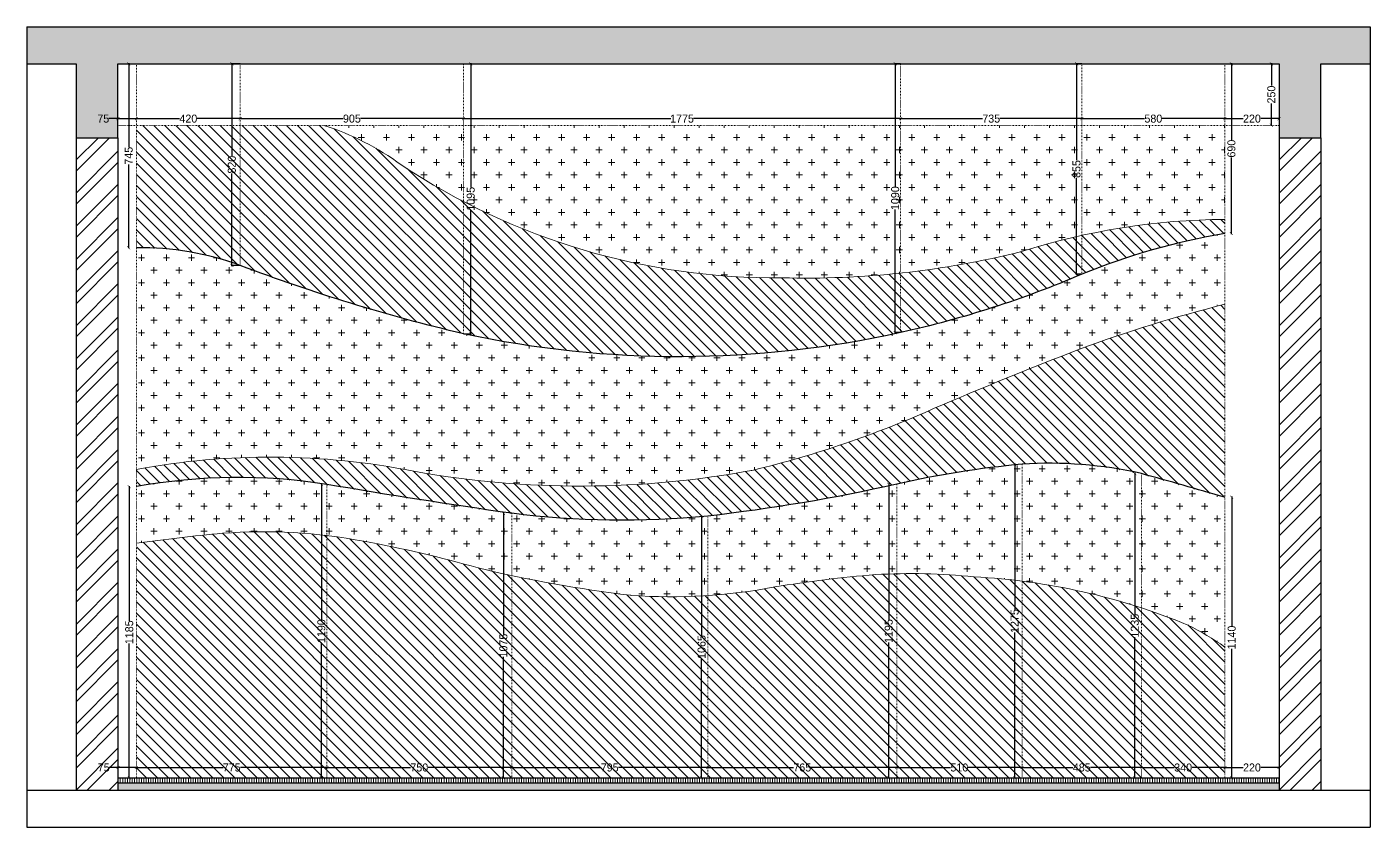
# Model space of a CAD drawing. Header units: millimetres. Extents: x 75500 to 345360, y -224327 to 19532.
# Drawn here: x 138850 to 144305, y -100529 to -97279 of the extents above; entities that cross this region are included whole.
import ezdxf

# ---------------------------------------------------------------- set-up
doc = ezdxf.new("R2010")
doc.units = ezdxf.units.MM
doc.header["$LTSCALE"] = 0.01
doc.linetypes.add('ACAD_ISO03W100', pattern=[30, 12, -18])
for name, color, linetype, lineweight in [('A-Ele 6', 250, 'Continuous', 0), ('A-WALL', 7, 'Continuous', 30), ('ele 0.1', 252, 'Continuous', 13), ('furniture section', 7, 'Continuous', 25), ('hatch', 251, 'Continuous', 0)]:
    doc.layers.add(name, color=color, linetype=linetype, lineweight=lineweight)
doc.layers.add('e .05', color=253, linetype='Continuous')
doc.styles.add('ISOCP2', font='GOTHIC.TTF')
doc.dimstyles.new('77', dxfattribs={"dimscale": 0.25, "dimtxt": 130, "dimasz": 100, "dimexe": 5, "dimexo": 1, "dimgap": 0.25, "dimtad": 0, "dimdec": 0, "dimrnd": 5, "dimzin": 0, "dimdsep": 46, "dimtxsty": 'ISOCP2', "dimblk": 'ARCHTICK', "dimcen": 0, "dimdle": 100, "dimclrd": 1, "dimclre": 256, "dimclrt": 256, "dimazin": 0, "dimtm": 1e-09, "dimtfac": 1, "dimtdec": 0, "dimtmove": 1, "dimatfit": 0, "dimfxl": 1, "dimtolj": 1, "dimtzin": 12, "dimlwd": -1, "dimlwe": -1, "dimarcsym": 0})

# ---------------------------------------------------------------- blocks, each defined once
blk = doc.blocks.new('_ARCHTICK')
at = {"color": 0, "linetype": 'ByBlock', "const_width": 0.15}
blk.add_lwpolyline([(-0.5, -0.5), (0.5, 0.5)], dxfattribs=at)
blk = doc.blocks.new('*D146')
at = {"color": 1, "ltscale": 4, "transparency": 16777216}
for p, q in [((139220, -97651.5), (139182.8, -97651.5)), ((139220, -97651.5), (139207.5, -97651.5)), ((139220, -97651.5), (139295, -97651.5)), ((139295, -97651.5), (139307.5, -97651.5))]:
    blk.add_line(p, q, dxfattribs=at)
at = {"layer": 'Defpoints', "color": 0, "transparency": 16777216}
for p in [(139220, -97603.5), (139295, -97603.5), (139295, -97651.5)]:
    blk.add_point(p, dxfattribs=at)
at = {"color": 1, "transparency": 16777216, "xscale": 12.5, "yscale": 12.5, "zscale": 12.5}
blk.add_blockref('_ARCHTICK', (139220, -97651.5), dxfattribs=at)
at = {"color": 1, "transparency": 16777216, "xscale": 12.5, "yscale": 12.5, "zscale": 12.5, "rotation": 180}
blk.add_blockref('_ARCHTICK', (139295, -97651.5), dxfattribs=at)
at = {"transparency": 16777216, "insert": (139160.3, -97651.5), "char_height": 32.5, "attachment_point": 5, "style": 'ISOCP2'}
blk.add_mtext('\\A1;75', dxfattribs=at)
blk = doc.blocks.new('*D147')
at = {"color": 1, "ltscale": 4, "transparency": 16777216}
for p, q in [((143712.5, -97651.5), (143788.7, -97651.5)), ((143937.5, -97651.5), (143861.2, -97651.5))]:
    blk.add_line(p, q, dxfattribs=at)
at = {"layer": 'Defpoints', "color": 0, "transparency": 16777216}
for p in [(143715, -97603.5), (143935, -97603.5), (143935, -97651.5)]:
    blk.add_point(p, dxfattribs=at)
at = {"color": 1, "transparency": 16777216, "xscale": 12.5, "yscale": 12.5, "zscale": 12.5, "rotation": 180}
blk.add_blockref('_ARCHTICK', (143715, -97651.5), dxfattribs=at)
at = {"color": 1, "transparency": 16777216, "xscale": 12.5, "yscale": 12.5, "zscale": 12.5}
blk.add_blockref('_ARCHTICK', (143935, -97651.5), dxfattribs=at)
at = {"transparency": 16777216, "insert": (143825, -97651.5), "char_height": 32.5, "attachment_point": 5, "style": 'ISOCP2'}
blk.add_mtext('\\A1;220', dxfattribs=at)
blk = doc.blocks.new('*D148')
at = {"color": 1, "ltscale": 4, "transparency": 16777216}
for p, q in [((143903.9, -97426.2), (143903.9, -97517.4)), ((143903.9, -97681.2), (143903.9, -97590))]:
    blk.add_line(p, q, dxfattribs=at)
at = {"layer": 'Defpoints', "color": 0, "transparency": 16777216}
for p in [(139220, -97428.7), (143903.9, -97428.7), (139220, -97678.7)]:
    blk.add_point(p, dxfattribs=at)
at = {"color": 1, "transparency": 16777216, "xscale": 12.5, "yscale": 12.5, "zscale": 12.5}
for p, rotation in [((143903.9, -97428.7), 90), ((143903.9, -97678.7), 270)]:
    blk.add_blockref('_ARCHTICK', p, dxfattribs=dict(at, rotation=rotation))
at = {"transparency": 16777216, "insert": (143903.9, -97553.7), "char_height": 32.5, "attachment_point": 5, "rotation": 90, "style": 'ISOCP2'}
blk.add_mtext('\\A1;250', dxfattribs=at)
blk = doc.blocks.new('*D149')
at = {"color": 1, "ltscale": 4, "transparency": 16777216}
for p, q in [((143712.5, -100286.7), (143788.7, -100286.7)), ((143937.5, -100286.7), (143861.2, -100286.7))]:
    blk.add_line(p, q, dxfattribs=at)
at = {"layer": 'Defpoints', "color": 0, "transparency": 16777216}
for p in [(143715, -100128.1), (143935, -100128.1), (143935, -100286.7)]:
    blk.add_point(p, dxfattribs=at)
at = {"color": 1, "transparency": 16777216, "xscale": 12.5, "yscale": 12.5, "zscale": 12.5, "rotation": 180}
blk.add_blockref('_ARCHTICK', (143715, -100286.7), dxfattribs=at)
at = {"color": 1, "transparency": 16777216, "xscale": 12.5, "yscale": 12.5, "zscale": 12.5}
blk.add_blockref('_ARCHTICK', (143935, -100286.7), dxfattribs=at)
at = {"transparency": 16777216, "insert": (143825, -100286.7), "char_height": 32.5, "attachment_point": 5, "style": 'ISOCP2'}
blk.add_mtext('\\A1;220', dxfattribs=at)
blk = doc.blocks.new('*D150')
at = {"color": 1, "ltscale": 4, "transparency": 16777216}
for p, q in [((139220, -100286.7), (139184.7, -100286.7)), ((139220, -100286.7), (139207.5, -100286.7)), ((139295, -100286.7), (139220, -100286.7)), ((139295, -100286.7), (139307.5, -100286.7))]:
    blk.add_line(p, q, dxfattribs=at)
at = {"layer": 'Defpoints', "color": 0, "transparency": 16777216}
for p in [(139220, -100191.6), (139295, -100191.6), (139220, -100286.7)]:
    blk.add_point(p, dxfattribs=at)
at = {"color": 1, "transparency": 16777216, "xscale": 12.5, "yscale": 12.5, "zscale": 12.5}
blk.add_blockref('_ARCHTICK', (139220, -100286.7), dxfattribs=at)
at = {"color": 1, "transparency": 16777216, "xscale": 12.5, "yscale": 12.5, "zscale": 12.5, "rotation": 180}
blk.add_blockref('_ARCHTICK', (139295, -100286.7), dxfattribs=at)
at = {"transparency": 16777216, "insert": (139162.1, -100286.7), "char_height": 32.5, "attachment_point": 5, "style": 'ISOCP2'}
blk.add_mtext('\\A1;75', dxfattribs=at)
blk = doc.blocks.new('*D151')
at = {"color": 1, "ltscale": 4, "transparency": 16777216}
for p, q in [((139292.5, -97651.5), (139469.5, -97651.5)), ((139719.2, -97651.5), (139542.2, -97651.5))]:
    blk.add_line(p, q, dxfattribs=at)
at = {"layer": 'Defpoints', "color": 0, "transparency": 16777216}
for p in [(139295, -97453.8), (139716.7, -97453.8), (139716.7, -97651.5)]:
    blk.add_point(p, dxfattribs=at)
at = {"color": 1, "transparency": 16777216, "xscale": 12.5, "yscale": 12.5, "zscale": 12.5, "rotation": 180}
blk.add_blockref('_ARCHTICK', (139295, -97651.5), dxfattribs=at)
at = {"color": 1, "transparency": 16777216, "xscale": 12.5, "yscale": 12.5, "zscale": 12.5}
blk.add_blockref('_ARCHTICK', (139716.7, -97651.5), dxfattribs=at)
at = {"transparency": 16777216, "insert": (139505.8, -97651.5), "char_height": 32.5, "attachment_point": 5, "style": 'ISOCP2'}
blk.add_mtext('\\A1;420', dxfattribs=at)
blk = doc.blocks.new('*D152')
at = {"color": 1, "ltscale": 4, "transparency": 16777216}
for p, q in [((139714.2, -97651.5), (140134.3, -97651.5)), ((140625.5, -97651.5), (140205.4, -97651.5))]:
    blk.add_line(p, q, dxfattribs=at)
at = {"layer": 'Defpoints', "color": 0, "transparency": 16777216}
for p in [(139716.7, -97453.8), (140623, -97453.8), (140623, -97651.5)]:
    blk.add_point(p, dxfattribs=at)
at = {"color": 1, "transparency": 16777216, "xscale": 12.5, "yscale": 12.5, "zscale": 12.5, "rotation": 180}
blk.add_blockref('_ARCHTICK', (139716.7, -97651.5), dxfattribs=at)
at = {"color": 1, "transparency": 16777216, "xscale": 12.5, "yscale": 12.5, "zscale": 12.5}
blk.add_blockref('_ARCHTICK', (140623, -97651.5), dxfattribs=at)
at = {"transparency": 16777216, "insert": (140169.9, -97651.5), "char_height": 32.5, "attachment_point": 5, "style": 'ISOCP2'}
blk.add_mtext('\\A1;905', dxfattribs=at)
blk = doc.blocks.new('*D153')
at = {"color": 1, "ltscale": 4, "transparency": 16777216}
for p, q in [((140620.5, -97651.5), (141464.6, -97651.5)), ((142400.7, -97651.5), (141556.6, -97651.5))]:
    blk.add_line(p, q, dxfattribs=at)
at = {"layer": 'Defpoints', "color": 0, "transparency": 16777216}
for p in [(140623, -97453.8), (142398.2, -97453.8), (142398.2, -97651.5)]:
    blk.add_point(p, dxfattribs=at)
at = {"color": 1, "transparency": 16777216, "xscale": 12.5, "yscale": 12.5, "zscale": 12.5, "rotation": 180}
blk.add_blockref('_ARCHTICK', (140623, -97651.5), dxfattribs=at)
at = {"color": 1, "transparency": 16777216, "xscale": 12.5, "yscale": 12.5, "zscale": 12.5}
blk.add_blockref('_ARCHTICK', (142398.2, -97651.5), dxfattribs=at)
at = {"transparency": 16777216, "insert": (141510.6, -97651.5), "char_height": 32.5, "attachment_point": 5, "style": 'ISOCP2'}
blk.add_mtext('\\A1;1775', dxfattribs=at)
blk = doc.blocks.new('*D154')
at = {"color": 1, "ltscale": 4, "transparency": 16777216}
for p, q in [((142395.7, -97651.5), (142731.1, -97651.5)), ((143136.6, -97651.5), (142801.2, -97651.5))]:
    blk.add_line(p, q, dxfattribs=at)
at = {"layer": 'Defpoints', "color": 0, "transparency": 16777216}
for p in [(142398.2, -97453.8), (143134.1, -97453.8), (143134.1, -97651.5)]:
    blk.add_point(p, dxfattribs=at)
at = {"color": 1, "transparency": 16777216, "xscale": 12.5, "yscale": 12.5, "zscale": 12.5, "rotation": 180}
blk.add_blockref('_ARCHTICK', (142398.2, -97651.5), dxfattribs=at)
at = {"color": 1, "transparency": 16777216, "xscale": 12.5, "yscale": 12.5, "zscale": 12.5}
blk.add_blockref('_ARCHTICK', (143134.1, -97651.5), dxfattribs=at)
at = {"transparency": 16777216, "insert": (142766.2, -97651.5), "char_height": 32.5, "attachment_point": 5, "style": 'ISOCP2'}
blk.add_mtext('\\A1;735', dxfattribs=at)
blk = doc.blocks.new('*D155')
at = {"color": 1, "ltscale": 4, "transparency": 16777216}
for p, q in [((143131.6, -97651.5), (143388.5, -97651.5)), ((143717.5, -97651.5), (143460.6, -97651.5))]:
    blk.add_line(p, q, dxfattribs=at)
at = {"layer": 'Defpoints', "color": 0, "transparency": 16777216}
for p in [(143134.1, -97453.8), (143715, -97453.8), (143715, -97651.5)]:
    blk.add_point(p, dxfattribs=at)
at = {"color": 1, "transparency": 16777216, "xscale": 12.5, "yscale": 12.5, "zscale": 12.5, "rotation": 180}
blk.add_blockref('_ARCHTICK', (143134.1, -97651.5), dxfattribs=at)
at = {"color": 1, "transparency": 16777216, "xscale": 12.5, "yscale": 12.5, "zscale": 12.5}
blk.add_blockref('_ARCHTICK', (143715, -97651.5), dxfattribs=at)
at = {"transparency": 16777216, "insert": (143424.6, -97651.5), "char_height": 32.5, "attachment_point": 5, "style": 'ISOCP2'}
blk.add_mtext('\\A1;580', dxfattribs=at)
blk = doc.blocks.new('*D156')
at = {"color": 1, "ltscale": 4, "transparency": 16777216}
for p, q in [((139292.5, -100286.7), (139646.8, -100286.7)), ((140071.2, -100286.7), (139716.9, -100286.7))]:
    blk.add_line(p, q, dxfattribs=at)
at = {"layer": 'Defpoints', "color": 0, "transparency": 16777216}
for p in [(140068.7, -100286.7), (139295, -100328.7), (140068.7, -100328.7)]:
    blk.add_point(p, dxfattribs=at)
at = {"color": 1, "transparency": 16777216, "xscale": 12.5, "yscale": 12.5, "zscale": 12.5, "rotation": 180}
blk.add_blockref('_ARCHTICK', (139295, -100286.7), dxfattribs=at)
at = {"color": 1, "transparency": 16777216, "xscale": 12.5, "yscale": 12.5, "zscale": 12.5}
blk.add_blockref('_ARCHTICK', (140068.7, -100286.7), dxfattribs=at)
at = {"transparency": 16777216, "insert": (139681.8, -100286.7), "char_height": 32.5, "attachment_point": 5, "style": 'ISOCP2'}
blk.add_mtext('\\A1;775', dxfattribs=at)
blk = doc.blocks.new('*D157')
at = {"color": 1, "ltscale": 4, "transparency": 16777216}
for p, q in [((140066.2, -100286.7), (140408.4, -100286.7)), ((140821.3, -100286.7), (140479.1, -100286.7))]:
    blk.add_line(p, q, dxfattribs=at)
at = {"layer": 'Defpoints', "color": 0, "transparency": 16777216}
for p in [(140818.8, -100286.7), (140068.7, -100328.7), (140818.8, -100328.7)]:
    blk.add_point(p, dxfattribs=at)
at = {"color": 1, "transparency": 16777216, "xscale": 12.5, "yscale": 12.5, "zscale": 12.5, "rotation": 180}
blk.add_blockref('_ARCHTICK', (140068.7, -100286.7), dxfattribs=at)
at = {"color": 1, "transparency": 16777216, "xscale": 12.5, "yscale": 12.5, "zscale": 12.5}
blk.add_blockref('_ARCHTICK', (140818.8, -100286.7), dxfattribs=at)
at = {"transparency": 16777216, "insert": (140443.7, -100286.7), "char_height": 32.5, "attachment_point": 5, "style": 'ISOCP2'}
blk.add_mtext('\\A1;750', dxfattribs=at)
blk = doc.blocks.new('*D158')
at = {"color": 1, "ltscale": 4, "transparency": 16777216}
for p, q in [((140816.3, -100286.7), (141181.9, -100286.7)), ((141617.6, -100286.7), (141252, -100286.7))]:
    blk.add_line(p, q, dxfattribs=at)
at = {"layer": 'Defpoints', "color": 0, "transparency": 16777216}
for p in [(141615.1, -100286.7), (140818.8, -100328.7), (141615.1, -100328.7)]:
    blk.add_point(p, dxfattribs=at)
at = {"color": 1, "transparency": 16777216, "xscale": 12.5, "yscale": 12.5, "zscale": 12.5, "rotation": 180}
blk.add_blockref('_ARCHTICK', (140818.8, -100286.7), dxfattribs=at)
at = {"color": 1, "transparency": 16777216, "xscale": 12.5, "yscale": 12.5, "zscale": 12.5}
blk.add_blockref('_ARCHTICK', (141615.1, -100286.7), dxfattribs=at)
at = {"transparency": 16777216, "insert": (141216.9, -100286.7), "char_height": 32.5, "attachment_point": 5, "style": 'ISOCP2'}
blk.add_mtext('\\A1;795', dxfattribs=at)
blk = doc.blocks.new('*D159')
at = {"color": 1, "ltscale": 4, "transparency": 16777216}
for p, q in [((141612.6, -100286.7), (141963.6, -100286.7)), ((142384.8, -100286.7), (142033.8, -100286.7))]:
    blk.add_line(p, q, dxfattribs=at)
at = {"layer": 'Defpoints', "color": 0, "transparency": 16777216}
for p in [(142382.3, -100286.7), (141615.1, -100328.7), (142382.3, -100328.7)]:
    blk.add_point(p, dxfattribs=at)
at = {"color": 1, "transparency": 16777216, "xscale": 12.5, "yscale": 12.5, "zscale": 12.5, "rotation": 180}
blk.add_blockref('_ARCHTICK', (141615.1, -100286.7), dxfattribs=at)
at = {"color": 1, "transparency": 16777216, "xscale": 12.5, "yscale": 12.5, "zscale": 12.5}
blk.add_blockref('_ARCHTICK', (142382.3, -100286.7), dxfattribs=at)
at = {"transparency": 16777216, "insert": (141998.7, -100286.7), "char_height": 32.5, "attachment_point": 5, "style": 'ISOCP2'}
blk.add_mtext('\\A1;765', dxfattribs=at)
blk = doc.blocks.new('*D160')
at = {"color": 1, "ltscale": 4, "transparency": 16777216}
for p, q in [((142379.8, -100286.7), (142600.9, -100286.7)), ((142894, -100286.7), (142672.9, -100286.7))]:
    blk.add_line(p, q, dxfattribs=at)
at = {"layer": 'Defpoints', "color": 0, "transparency": 16777216}
for p in [(142891.5, -100286.7), (142382.3, -100328.7), (142891.5, -100328.7)]:
    blk.add_point(p, dxfattribs=at)
at = {"color": 1, "transparency": 16777216, "xscale": 12.5, "yscale": 12.5, "zscale": 12.5, "rotation": 180}
blk.add_blockref('_ARCHTICK', (142382.3, -100286.7), dxfattribs=at)
at = {"color": 1, "transparency": 16777216, "xscale": 12.5, "yscale": 12.5, "zscale": 12.5}
blk.add_blockref('_ARCHTICK', (142891.5, -100286.7), dxfattribs=at)
at = {"transparency": 16777216, "insert": (142636.9, -100286.7), "char_height": 32.5, "attachment_point": 5, "style": 'ISOCP2'}
blk.add_mtext('\\A1;510', dxfattribs=at)
blk = doc.blocks.new('*D161')
at = {"color": 1, "ltscale": 4, "transparency": 16777216}
for p, q in [((142889, -100286.7), (143097.8, -100286.7)), ((143378.8, -100286.7), (143170, -100286.7))]:
    blk.add_line(p, q, dxfattribs=at)
at = {"layer": 'Defpoints', "color": 0, "transparency": 16777216}
for p in [(143376.3, -100286.7), (142891.5, -100328.7), (143376.3, -100328.7)]:
    blk.add_point(p, dxfattribs=at)
at = {"color": 1, "transparency": 16777216, "xscale": 12.5, "yscale": 12.5, "zscale": 12.5, "rotation": 180}
blk.add_blockref('_ARCHTICK', (142891.5, -100286.7), dxfattribs=at)
at = {"color": 1, "transparency": 16777216, "xscale": 12.5, "yscale": 12.5, "zscale": 12.5}
blk.add_blockref('_ARCHTICK', (143376.3, -100286.7), dxfattribs=at)
at = {"transparency": 16777216, "insert": (143133.9, -100286.7), "char_height": 32.5, "attachment_point": 5, "style": 'ISOCP2'}
blk.add_mtext('\\A1;485', dxfattribs=at)
blk = doc.blocks.new('*D162')
at = {"color": 1, "ltscale": 4, "transparency": 16777216}
for p, q in [((143373.8, -100286.7), (143509.5, -100286.7)), ((143717.5, -100286.7), (143581.8, -100286.7))]:
    blk.add_line(p, q, dxfattribs=at)
at = {"layer": 'Defpoints', "color": 0, "transparency": 16777216}
for p in [(143715, -100286.7), (143376.3, -100328.7), (143715, -100328.7)]:
    blk.add_point(p, dxfattribs=at)
at = {"color": 1, "transparency": 16777216, "xscale": 12.5, "yscale": 12.5, "zscale": 12.5, "rotation": 180}
blk.add_blockref('_ARCHTICK', (143376.3, -100286.7), dxfattribs=at)
at = {"color": 1, "transparency": 16777216, "xscale": 12.5, "yscale": 12.5, "zscale": 12.5}
blk.add_blockref('_ARCHTICK', (143715, -100286.7), dxfattribs=at)
at = {"transparency": 16777216, "insert": (143545.6, -100286.7), "char_height": 32.5, "attachment_point": 5, "style": 'ISOCP2'}
blk.add_mtext('\\A1;340', dxfattribs=at)
blk = doc.blocks.new('*D458')
at = {"color": 1, "ltscale": 4, "transparency": 16777216}
for p, q in [((140045.9, -99134.4), (140045.9, -99686.5)), ((140045.9, -100331.2), (140045.9, -99779.1))]:
    blk.add_line(p, q, dxfattribs=at)
at = {"layer": 'Defpoints', "color": 0, "transparency": 16777216}
for p in [(140068.7, -99136.9), (140045.9, -100328.7), (140068.7, -100328.7)]:
    blk.add_point(p, dxfattribs=at)
at = {"color": 1, "transparency": 16777216, "xscale": 12.5, "yscale": 12.5, "zscale": 12.5}
for p, rotation in [((140045.9, -99136.9), 90), ((140045.9, -100328.7), 270)]:
    blk.add_blockref('_ARCHTICK', p, dxfattribs=dict(at, rotation=rotation))
at = {"transparency": 16777216, "insert": (140045.9, -99732.8), "char_height": 32.5, "attachment_point": 5, "rotation": 90, "style": 'ISOCP2'}
blk.add_mtext('\\A1;1190', dxfattribs=at)
blk = doc.blocks.new('*D459')
at = {"color": 1, "ltscale": 4, "transparency": 16777216}
for p, q in [((140785.2, -99251.8), (140785.2, -99745.5)), ((140785.2, -100331.2), (140785.2, -99837.5))]:
    blk.add_line(p, q, dxfattribs=at)
at = {"layer": 'Defpoints', "color": 0, "transparency": 16777216}
for p in [(140818.8, -99254.3), (140785.2, -100328.7), (140818.8, -100328.7)]:
    blk.add_point(p, dxfattribs=at)
at = {"color": 1, "transparency": 16777216, "xscale": 12.5, "yscale": 12.5, "zscale": 12.5}
for p, rotation in [((140785.2, -99254.3), 90), ((140785.2, -100328.7), 270)]:
    blk.add_blockref('_ARCHTICK', p, dxfattribs=dict(at, rotation=rotation))
at = {"transparency": 16777216, "insert": (140785.2, -99791.5), "char_height": 32.5, "attachment_point": 5, "rotation": 90, "style": 'ISOCP2'}
blk.add_mtext('\\A1;1075', dxfattribs=at)
blk = doc.blocks.new('*D460')
at = {"color": 1, "ltscale": 4, "transparency": 16777216}
for p, q in [((141590, -99262.9), (141590, -99751.1)), ((141590, -100331.2), (141590, -99843.1))]:
    blk.add_line(p, q, dxfattribs=at)
at = {"layer": 'Defpoints', "color": 0, "transparency": 16777216}
for p in [(141615.1, -99265.4), (141590, -100328.7), (141615.1, -100328.7)]:
    blk.add_point(p, dxfattribs=at)
at = {"color": 1, "transparency": 16777216, "xscale": 12.5, "yscale": 12.5, "zscale": 12.5}
for p, rotation in [((141590, -99265.4), 90), ((141590, -100328.7), 270)]:
    blk.add_blockref('_ARCHTICK', p, dxfattribs=dict(at, rotation=rotation))
at = {"transparency": 16777216, "insert": (141590, -99797.1), "char_height": 32.5, "attachment_point": 5, "rotation": 90, "style": 'ISOCP2'}
blk.add_mtext('\\A1;1065', dxfattribs=at)
blk = doc.blocks.new('*D461')
at = {"color": 1, "ltscale": 4, "transparency": 16777216}
for p, q in [((142350, -99133.5), (142350, -99686.4)), ((142350, -100331.2), (142350, -99778.4))]:
    blk.add_line(p, q, dxfattribs=at)
at = {"layer": 'Defpoints', "color": 0, "transparency": 16777216}
for p in [(142382.3, -99136), (142350, -100328.7), (142382.3, -100328.7)]:
    blk.add_point(p, dxfattribs=at)
at = {"color": 1, "transparency": 16777216, "xscale": 12.5, "yscale": 12.5, "zscale": 12.5}
for p, rotation in [((142350, -99136), 90), ((142350, -100328.7), 270)]:
    blk.add_blockref('_ARCHTICK', p, dxfattribs=dict(at, rotation=rotation))
at = {"transparency": 16777216, "insert": (142350, -99732.4), "char_height": 32.5, "attachment_point": 5, "rotation": 90, "style": 'ISOCP2'}
blk.add_mtext('\\A1;1195', dxfattribs=at)
blk = doc.blocks.new('*D462')
at = {"color": 1, "ltscale": 4, "transparency": 16777216}
for p, q in [((142861.5, -99052.3), (142861.5, -99645.8)), ((142861.5, -100331.2), (142861.5, -99737.8))]:
    blk.add_line(p, q, dxfattribs=at)
at = {"layer": 'Defpoints', "color": 0, "transparency": 16777216}
for p in [(142891.5, -99054.8), (142861.5, -100328.7), (142891.5, -100328.7)]:
    blk.add_point(p, dxfattribs=at)
at = {"color": 1, "transparency": 16777216, "xscale": 12.5, "yscale": 12.5, "zscale": 12.5}
for p, rotation in [((142861.5, -99054.8), 90), ((142861.5, -100328.7), 270)]:
    blk.add_blockref('_ARCHTICK', p, dxfattribs=dict(at, rotation=rotation))
at = {"transparency": 16777216, "insert": (142861.5, -99691.8), "char_height": 32.5, "attachment_point": 5, "rotation": 90, "style": 'ISOCP2'}
blk.add_mtext('\\A1;1275', dxfattribs=at)
blk = doc.blocks.new('*D463')
at = {"color": 1, "ltscale": 4, "transparency": 16777216}
for p, q in [((143349.3, -99090.3), (143349.3, -99664.8)), ((143349.3, -100331.2), (143349.3, -99756.8))]:
    blk.add_line(p, q, dxfattribs=at)
at = {"layer": 'Defpoints', "color": 0, "transparency": 16777216}
for p in [(143376.3, -99092.8), (143349.3, -100328.7), (143376.3, -100328.7)]:
    blk.add_point(p, dxfattribs=at)
at = {"color": 1, "transparency": 16777216, "xscale": 12.5, "yscale": 12.5, "zscale": 12.5}
for p, rotation in [((143349.3, -99092.8), 89.99999999999594), ((143349.3, -100328.7), 269.9999999999959)]:
    blk.add_blockref('_ARCHTICK', p, dxfattribs=dict(at, rotation=rotation))
at = {"transparency": 16777216, "insert": (143349.3, -99710.8), "char_height": 32.5, "attachment_point": 5, "rotation": 90, "style": 'ISOCP2'}
blk.add_mtext('\\A1;1235', dxfattribs=at)
blk = doc.blocks.new('*D464')
at = {"color": 1, "ltscale": 4, "transparency": 16777216}
for p, q in [((139682.4, -97426.2), (139682.4, -97802.1)), ((139682.4, -98250.3), (139682.4, -97874.4))]:
    blk.add_line(p, q, dxfattribs=at)
at = {"color": 250, "ltscale": 4, "transparency": 16777216}
for p, q in [((139716.4, -97428.7), (139681.2, -97428.7)), ((139716.4, -98247.8), (139681.2, -98247.8))]:
    blk.add_line(p, q, dxfattribs=at)
at = {"layer": 'Defpoints', "color": 0, "transparency": 16777216}
for p in [(139682.4, -97428.7), (139716.7, -97428.7), (139716.7, -98247.8)]:
    blk.add_point(p, dxfattribs=at)
at = {"color": 1, "transparency": 16777216, "xscale": 12.5, "yscale": 12.5, "zscale": 12.5}
for p, rotation in [((139682.4, -97428.7), 90), ((139682.4, -98247.8), 270)]:
    blk.add_blockref('_ARCHTICK', p, dxfattribs=dict(at, rotation=rotation))
at = {"transparency": 16777216, "insert": (139682.4, -97838.3), "char_height": 32.5, "attachment_point": 5, "rotation": 90, "style": 'ISOCP2'}
blk.add_mtext('\\A1;820', dxfattribs=at)
blk = doc.blocks.new('*D465')
at = {"color": 1, "ltscale": 4, "transparency": 16777216}
for p, q in [((140652.4, -97426.2), (140652.4, -97931)), ((140652.4, -98527.7), (140652.4, -98023))]:
    blk.add_line(p, q, dxfattribs=at)
at = {"color": 250, "ltscale": 4, "transparency": 16777216}
for p, q in [((140623.3, -97428.7), (140653.6, -97428.7)), ((140623.3, -98525.2), (140653.6, -98525.2))]:
    blk.add_line(p, q, dxfattribs=at)
at = {"layer": 'Defpoints', "color": 0, "transparency": 16777216}
for p in [(140623, -97428.7), (140623, -98525.2), (140652.4, -98525.2)]:
    blk.add_point(p, dxfattribs=at)
at = {"color": 1, "transparency": 16777216, "xscale": 12.5, "yscale": 12.5, "zscale": 12.5}
for p, rotation in [((140652.4, -97428.7), 90), ((140652.4, -98525.2), 270)]:
    blk.add_blockref('_ARCHTICK', p, dxfattribs=dict(at, rotation=rotation))
at = {"transparency": 16777216, "insert": (140652.4, -97977), "char_height": 32.5, "attachment_point": 5, "rotation": 90, "style": 'ISOCP2'}
blk.add_mtext('\\A1;1095', dxfattribs=at)
blk = doc.blocks.new('*D466')
at = {"color": 1, "ltscale": 4, "transparency": 16777216}
for p, q in [((142376.2, -97426.2), (142376.2, -97928.2)), ((142376.2, -98522.7), (142376.2, -98020.7))]:
    blk.add_line(p, q, dxfattribs=at)
at = {"color": 250, "ltscale": 4, "transparency": 16777216}
for p, q in [((142398, -97428.7), (142375, -97428.7)), ((142398, -98520.2), (142375, -98520.2))]:
    blk.add_line(p, q, dxfattribs=at)
at = {"layer": 'Defpoints', "color": 0, "transparency": 16777216}
for p in [(142398.2, -97428.7), (142376.2, -98520.2), (142398.2, -98520.2)]:
    blk.add_point(p, dxfattribs=at)
at = {"color": 1, "transparency": 16777216, "xscale": 12.5, "yscale": 12.5, "zscale": 12.5}
for p, rotation in [((142376.2, -97428.7), 90.00000000080514), ((142376.2, -98520.2), 270.0000000008052)]:
    blk.add_blockref('_ARCHTICK', p, dxfattribs=dict(at, rotation=rotation))
at = {"transparency": 16777216, "insert": (142376.2, -97974.4), "char_height": 32.5, "attachment_point": 5, "rotation": 90, "style": 'ISOCP2'}
blk.add_mtext('\\A1;1090', dxfattribs=at)
blk = doc.blocks.new('*D467')
at = {"color": 1, "ltscale": 4, "transparency": 16777216}
for p, q in [((143112.5, -97426.2), (143112.5, -97820.1)), ((143112.5, -98285.8), (143112.5, -97891.9))]:
    blk.add_line(p, q, dxfattribs=at)
at = {"color": 250, "ltscale": 4, "transparency": 16777216}
for p, q in [((143133.9, -97428.7), (143111.3, -97428.7)), ((143133.9, -98283.3), (143111.3, -98283.3))]:
    blk.add_line(p, q, dxfattribs=at)
at = {"layer": 'Defpoints', "color": 0, "transparency": 16777216}
for p in [(143134.1, -97428.7), (143112.5, -98283.3), (143134.1, -98283.3)]:
    blk.add_point(p, dxfattribs=at)
at = {"color": 1, "transparency": 16777216, "xscale": 12.5, "yscale": 12.5, "zscale": 12.5}
for p, rotation in [((143112.5, -97428.7), 90), ((143112.5, -98283.3), 270)]:
    blk.add_blockref('_ARCHTICK', p, dxfattribs=dict(at, rotation=rotation))
at = {"transparency": 16777216, "insert": (143112.5, -97856), "char_height": 32.5, "attachment_point": 5, "rotation": 90, "style": 'ISOCP2'}
blk.add_mtext('\\A1;855', dxfattribs=at)
blk = doc.blocks.new('*D474')
at = {"color": 1, "ltscale": 4, "transparency": 16777216}
for p, q in [((143742.8, -99186.2), (143742.8, -99712.4)), ((143742.8, -100331.2), (143742.8, -99805))]:
    blk.add_line(p, q, dxfattribs=at)
at = {"layer": 'Defpoints', "color": 0, "transparency": 16777216}
for p in [(143714, -99188.7), (143714, -100328.7), (143742.8, -100328.7)]:
    blk.add_point(p, dxfattribs=at)
at = {"color": 1, "transparency": 16777216, "xscale": 12.5, "yscale": 12.5, "zscale": 12.5}
for p, rotation in [((143742.8, -99188.7), 90), ((143742.8, -100328.7), 270)]:
    blk.add_blockref('_ARCHTICK', p, dxfattribs=dict(at, rotation=rotation))
at = {"transparency": 16777216, "insert": (143742.8, -99758.7), "char_height": 32.5, "attachment_point": 5, "rotation": 90, "style": 'ISOCP2'}
blk.add_mtext('\\A1;1140', dxfattribs=at)
blk = doc.blocks.new('*D475')
at = {"color": 1, "ltscale": 4, "transparency": 16777216}
for p, q in [((139265.8, -99143.5), (139265.8, -99691.3)), ((139265.8, -100331.2), (139265.8, -99783.3))]:
    blk.add_line(p, q, dxfattribs=at)
at = {"layer": 'Defpoints', "color": 0, "transparency": 16777216}
for p in [(139265.8, -99146), (139295, -99146), (139295, -100328.7)]:
    blk.add_point(p, dxfattribs=at)
at = {"color": 1, "transparency": 16777216, "xscale": 12.5, "yscale": 12.5, "zscale": 12.5}
for p, rotation in [((139265.8, -99146), 90.00000000000142), ((139265.8, -100328.7), 270.0000000000014)]:
    blk.add_blockref('_ARCHTICK', p, dxfattribs=dict(at, rotation=rotation))
at = {"transparency": 16777216, "insert": (139265.8, -99737.3), "char_height": 32.5, "attachment_point": 5, "rotation": 90, "style": 'ISOCP2'}
blk.add_mtext('\\A1;1185', dxfattribs=at)
blk = doc.blocks.new('*D476')
at = {"color": 1, "ltscale": 4, "transparency": 16777216}
for p, q in [((139263.5, -97426.2), (139263.5, -97767.1)), ((139263.5, -98178.1), (139263.5, -97837.2))]:
    blk.add_line(p, q, dxfattribs=at)
at = {"layer": 'Defpoints', "color": 0, "transparency": 16777216}
for p in [(139263.5, -97428.7), (139295, -97428.7), (139295, -98175.6)]:
    blk.add_point(p, dxfattribs=at)
at = {"color": 1, "transparency": 16777216, "xscale": 12.5, "yscale": 12.5, "zscale": 12.5}
for p, rotation in [((139263.5, -97428.7), 90), ((139263.5, -98175.6), 270)]:
    blk.add_blockref('_ARCHTICK', p, dxfattribs=dict(at, rotation=rotation))
at = {"transparency": 16777216, "insert": (139263.5, -97802.2), "char_height": 32.5, "attachment_point": 5, "rotation": 90, "style": 'ISOCP2'}
blk.add_mtext('\\A1;745', dxfattribs=at)
blk = doc.blocks.new('*D477')
at = {"color": 1, "ltscale": 4, "transparency": 16777216}
for p, q in [((143741.7, -97426.2), (143741.7, -97737.8)), ((143741.7, -98120.2), (143741.7, -97808.6))]:
    blk.add_line(p, q, dxfattribs=at)
at = {"layer": 'Defpoints', "color": 0, "transparency": 16777216}
for p in [(143715, -97428.7), (143741.7, -97428.7), (143715, -98117.7)]:
    blk.add_point(p, dxfattribs=at)
at = {"color": 1, "transparency": 16777216, "xscale": 12.5, "yscale": 12.5, "zscale": 12.5}
for p, rotation in [((143741.7, -97428.7), 90), ((143741.7, -98117.7), 270)]:
    blk.add_blockref('_ARCHTICK', p, dxfattribs=dict(at, rotation=rotation))
at = {"transparency": 16777216, "insert": (143741.7, -97773.2), "char_height": 32.5, "attachment_point": 5, "rotation": 90, "style": 'ISOCP2'}
blk.add_mtext('\\A1;690', dxfattribs=at)

msp = doc.modelspace()

# ---------------------------------------------------------------- hatches: boundary and pattern name
at = {"layer": 'A-Ele 6'}
h = msp.add_hatch(dxfattribs=at)
h.set_pattern_fill('ANSI31', color=256, scale=10, angle=90)
h.set_pattern_definition([(135, (155571.417, -98618.443), (-22.45064, -22.45064), [])])
h.paths.add_polyline_path([(139295, -97678.7), (140056.3, -97678.7, -0.079307), (140370.6, -97839.3, 0.15011), (141916, -98297.7, 0.068427), (142889.5, -98191.2, -0.074945), (143715, -98060.4), (143715, -98117.7, 0.054596), (143134.1, -98283.3, -0.046935), (142398.2, -98520.2, -0.107875), (140623, -98525.2, -0.032862), (139716.7, -98247.8, 0.091518), (139295, -98175.6)])
h = msp.add_hatch(dxfattribs=at)
h.set_pattern_fill('CROSS', color=256, scale=8, angle=90)
h.set_pattern_definition([(90, (140056.25, -98299.073), (-50.8, 50.8), [25.4, -76.2]), (180, (140068.95, -98286.373), (-50.8, -50.8), [25.4, -76.2])])
h.paths.add_polyline_path([(140370.6, -97839.3, 0.15011), (141916, -98297.7, 0.068427), (142889.5, -98191.2, -0.074945), (143715, -98060.4), (143715, -97678.7), (140056.3, -97678.7, -0.079307)])
h = msp.add_hatch(dxfattribs=at)
h.set_pattern_fill('CROSS', color=256, scale=8, angle=90)
h.set_pattern_definition([(90, (155571.417, -99143.556), (-50.8, 50.8), [25.4, -76.2]), (180, (155584.117, -99130.856), (-50.8, -50.8), [25.4, -76.2])])
h.paths.add_polyline_path([(139295, -99075.7, -0.095126), (140421.6, -99083.4, 0.090571), (141801.2, -99078.7, 0.045136), (142532.3, -98829, -0.009809), (143124.4, -98588, -0.027347), (143715, -98405.2), (143715, -98117.7, 0.054596), (143134.1, -98283.3, -0.046935), (142398.2, -98520.2, -0.107875), (140623, -98525.2, -0.032862), (139716.7, -98247.8, 0.091518), (139295, -98175.6)])
h = msp.add_hatch(dxfattribs=at)
h.set_pattern_fill('ANSI31', color=256, scale=10, angle=90)
h.set_pattern_definition([(135, (155571.417, -99281.906), (-22.45064, -22.45064), [])])
h.paths.add_polyline_path([(140058.7, -99136.9, 0.007149), (140808.8, -99254.3, 0.054408), (141605.1, -99265.4, 0.027313), (142372.3, -99136, -0.03315), (142881.5, -99054.8, -0.072263), (143366.3, -99092.8, -0.003083), (143715, -99191.8), (143715, -98405.2, 0.027347), (143124.4, -98588, 0.009809), (142532.3, -98829, -0.045136), (141801.2, -99078.7, -0.090571), (140421.6, -99083.4, 0.095126), (139295, -99075.7), (139295, -99144.2, -0.083304), (140058.7, -99136.9)])
h = msp.add_hatch(dxfattribs=at)
h.set_pattern_fill('CROSS', color=256, scale=8, angle=90)
h.set_pattern_definition([(90, (155571.417, -99797.184), (-50.8, 50.8), [25.4, -76.2]), (180, (155584.117, -99784.484), (-50.8, -50.8), [25.4, -76.2])])
h.paths.add_polyline_path([(139295, -99375.9, -0.013193), (139644.7, -99335.5, -0.066122), (140218, -99367.8, -0.024813), (140683.3, -99476.2, 0.029074), (141300.2, -99587, 0.012345), (141305.1, -99587.5, 0.06444), (141887.4, -99553.4, -0.020608), (142295.7, -99503.1, -0.039294), (142696.2, -99512.1, -0.085044), (143564.9, -99708, -0.036285), (143715, -99797.2), (143715, -99191.8, 0.003083), (143366.3, -99092.8, 0.072263), (142881.5, -99054.8, 0.03315), (142372.3, -99136, -0.027313), (141605.1, -99265.4, -0.054408), (140808.8, -99254.3, -0.007149), (140058.7, -99136.9, 0.083304), (139295, -99144.2)])
h = msp.add_hatch(dxfattribs=at)
h.set_pattern_fill('ANSI31', color=256, scale=10, angle=90)
h.set_pattern_definition([(135, (139290.975, -100328.718), (-22.45064, -22.45064), [])])
h.paths.add_polyline_path([(143715, -100328.7), (143715, -99797.2, 0.036285), (143564.9, -99708, 0.085044), (142696.2, -99512.1, 0.039294), (142295.7, -99503.1, 0.020608), (141887.4, -99553.4, -0.06444), (141305.1, -99587.5, -0.012345), (141300.2, -99587, -0.029074), (140683.3, -99476.2, 0.024813), (140218, -99367.8, 0.066122), (139644.7, -99335.5, 0.013193), (139295, -99375.9), (139295, -100253.7), (139291, -100253.7), (139291, -100257.7), (139295, -100257.7), (139295, -100328.7)])
h = msp.add_hatch(dxfattribs=at)
h.set_pattern_fill('ANSI31', color=256, scale=3, angle=45)
h.set_pattern_definition([(90, (139219.975, -100348.718), (-9.525, 6e-16), [])])
h.paths.add_polyline_path([(139220, -100348.7), (139220, -100328.7), (143935, -100328.7), (143935, -100348.7)])
h = msp.add_hatch(dxfattribs=at)
h.set_pattern_fill('AR-SAND', color=256, scale=0.5, angle=45)
h.set_pattern_definition([(82.5, (139219.975, -100378.718), (-17.86907, 16.737674), [0, -19.304, 0, -21.59, 0, -20.6375]), (52.5, (139219.975, -100378.718), (-9.45055, 41.23664), [0, -10.414, 0, -17.399, 0, -6.6675]), (12.5, (139208.929, -100389.764), (27.91499, 28.01662), [0, -6.35, 0, -22.86, 0, -29.845]), (2.5, (139208.93, -100389.764), (19.11406, 34.87754), [0, -3.175, 0, -14.986, 0, -17.145])])
h.paths.add_polyline_path([(143935, -100378.7), (143935, -100348.7), (139220, -100348.7), (139220, -100378.7)])
at = {"layer": 'hatch'}
h = msp.add_hatch(dxfattribs=at)
h.set_pattern_fill('AR-CONC', color=256)
h.set_pattern_definition([(50, (138849.97, -97728.72), (182.1847, -15.939), [19.05, -209.55]), (355, (138849.97, -97728.72), (-35.2434, 191.057), [15.24, -167.6406]), (100.4514, (138865.16, -97730.05), (146.941, 175.118), [16.19, -178.09]), (46.184, (138849.97, -97677.92), (271.079, -42.042), [28.575, -314.325]), (96.6356, (138872.56, -97681.42), (237.404, 247.426), [24.285, -267.136]), (351.184, (138849.97, -97677.92), (237.404, 247.426), [22.86, -251.46]), (21, (138875.37, -97690.62), (151.6144, -102.265), [19.05, -209.55]), (326, (138875.37, -97690.62), (61.802, 184.188), [15.24, -167.64]), (71.4514, (138888.01, -97699.14), (213.4164, 81.923), [16.19, -178.09]), (37.5, (138849.975, -97728.72), (3.0886, 84.55504), [0, -165.608, 0, -170.18, 0, -168.275]), (7.5, (138849.975, -97728.72), (66.8197, 100.1806), [0, -97.028, 0, -161.798, 0, -64.135]), (327.5, (138793.33, -97728.72), (135.5906, -5.72874), [0, -63.5, 0, -198.12, 0, -262.89]), (317.5, (138767.93, -97728.72), (148.1292, 25.4265), [0, -82.55, 0, -131.572, 0, -186.69])])
h.paths.add_polyline_path([(138850, -97428.7), (138850, -97278.7), (144305, -97278.7), (144305, -97428.7), (144105, -97428.7), (144105, -97728.7), (143935, -97728.7), (143935, -97428.7), (139220, -97428.7), (139220, -97728.7), (139050, -97728.7), (139050, -97428.7)])
h = msp.add_hatch(dxfattribs=at)
h.set_pattern_fill('ANSI32', color=256, scale=10, angle=360)
h.set_pattern_definition([(45, (139049.97, -100378.72), (-67.352, 67.352), []), (45, (139094.88, -100378.72), (-67.352, 67.352), [])])
h.paths.add_polyline_path([(139220, -100378.7), (139220, -97728.7), (139050, -97728.7), (139050, -100378.7)])
h = msp.add_hatch(dxfattribs=at)
h.set_pattern_fill('ANSI32', color=256, scale=10, angle=360)
h.set_pattern_definition([(45, (143934.97, -100378.72), (-67.352, 67.352), []), (45, (143979.88, -100378.72), (-67.352, 67.352), [])])
h.paths.add_polyline_path([(144105, -100378.7), (144105, -97728.7), (143935, -97728.7), (143935, -100378.7)])

# ---------------------------------------------------------------- linework, layer by layer
at = {"layer": 'A-WALL'}
for p, q in [((138850, -97278.7), (144305, -97278.7)), ((139050, -97728.7), (139050, -100378.7)), ((139220, -97728.7), (139220, -100378.7)), ((143935, -97728.7), (143935, -100378.7)), ((144105, -97728.7), (144105, -100378.7)), ((138850, -100378.7), (144305, -100378.7))]:
    msp.add_line(p, q, dxfattribs=at)
msp.add_lwpolyline([(138850, -97428.7), (139050, -97428.7), (139050, -97728.7), (139220, -97728.7), (139220, -97428.7), (143935, -97428.7), (143935, -97728.7), (144105, -97728.7), (144105, -97428.7), (144305, -97428.7)], dxfattribs=at)
at = {"layer": 'Defpoints'}
for p, q in [((138850, -97278.7), (138850, -100528.7)), ((144305, -97278.7), (144305, -100528.7)), ((138850, -100528.7), (144305, -100528.7))]:
    msp.add_line(p, q, dxfattribs=at)
at = {"layer": 'e .05', "linetype": 'Continuous', "lineweight": 5}
for points in [[(140056.3, -97678.7, -0.079307), (140370.6, -97839.3, 0.15011), (141916, -98297.7, 0.068427), (142889.5, -98191.2, -0.074945), (143715, -98060.4, -0.074945)], [(143715, -98405.2, 0.027347), (143124.4, -98588, 0.009809), (142532.3, -98829, -0.045136), (141801.2, -99078.7, -0.090571), (140421.6, -99083.4, 0.095126), (139295, -99075.7)], [(139295, -99375.9, -0.013193), (139644.7, -99335.5, -0.066122), (140218, -99367.8, -0.024813), (140683.3, -99476.2, 0.029074), (141300.2, -99587, 0.012345), (141305.1, -99587.5, 0.06444), (141887.4, -99553.4, -0.020608), (142295.7, -99503.1, -0.039294), (142696.2, -99512.1, -0.085044), (143564.9, -99708, -0.036285), (143715, -99797.2, -0.036285)]]:
    msp.add_lwpolyline(points, format="xyb", dxfattribs=at)
at = {"layer": 'ele 0.1', "linetype": 'ACAD_ISO03W100', "ltscale": 20}
for p, q in [((139295, -100328.7), (139295, -97428.7)), ((139716.7, -98247.8), (139716.7, -97428.7)), ((140623, -98525.2), (140623, -97428.7)), ((142398.2, -98520.2), (142398.2, -97428.7)), ((143134.1, -98283.3), (143134.1, -97428.7)), ((143715, -100328.7), (143715, -97428.7)), ((139220, -97678.7), (143935, -97678.7)), ((142891.5, -99054.8), (142891.5, -100328.7)), ((143376.3, -99092.8), (143376.3, -100328.7)), ((140068.7, -99136.9), (140068.7, -100328.7)), ((142382.3, -99136), (142382.3, -100328.7)), ((140818.8, -99254.3), (140818.8, -100328.7)), ((141615.1, -99265.4), (141615.1, -100328.7))]:
    msp.add_line(p, q, dxfattribs=at)
at = {"layer": 'furniture section'}
for p, q in [((139220, -100328.7), (143935, -100328.7)), ((139220, -100348.7), (143935, -100348.7))]:
    msp.add_line(p, q, dxfattribs=at)
at = {"layer": 'furniture section', "color": 14, "lineweight": 30}
for points in [[(143715, -98117.7, 0.054596), (143134.1, -98283.3, -0.046935), (142398.2, -98520.2, -0.107875), (140623, -98525.2, -0.032862), (139716.7, -98247.8, 0.091518), (139295, -98175.6)], [(143714, -99188.7, 0.002986), (143376.3, -99092.8, 0.072263), (142891.5, -99054.8, 0.03315), (142382.3, -99136, -0.027313), (141615.1, -99265.4, -0.054408), (140818.8, -99254.3, -0.007149), (140068.7, -99136.9, 0.084412), (139295, -99146)]]:
    msp.add_lwpolyline(points, format="xyb", dxfattribs=at)

# ---------------------------------------------------------------- dimensions: what is measured, and where the dimension line sits
at = {"ltscale": 4}
for p1, p2, distance, override, picture, middle in [((139220, -97678.7), (139220, -97428.7), -4683.9, {"dimasz": 50, "dimpost": '\\X', "dimblk": 'ARCHTICK', "dimdle": 10, "dimse1": 1, "dimse2": 1, "dimclre": 253}, '*D148', (143903.9, -97553.7)), ((139295, -98175.6), (139295, -97428.7), 31.5, {"dimasz": 50, "dimpost": '\\X', "dimblk": 'ARCHTICK', "dimdle": 10, "dimse1": 1, "dimse2": 1, "dimclre": 253}, '*D476', (139263.5, -97802.2)), ((139716.7, -98247.8), (139716.7, -97428.7), 34.3, {"dimasz": 50, "dimpost": '\\X', "dimblk": 'ARCHTICK', "dimdle": 10, "dimclre": 250}, '*D464', (139682.4, -97838.3)), ((140623.0213, -97428.7179), (140623.0213, -98525.1978), 29.3756, {"dimasz": 50, "dimpost": '\\X', "dimblk": 'ARCHTICK', "dimdle": 10, "dimclre": 250}, '*D465', (140652.397, -97976.9579)), ((142398.2419, -97428.7179), (142398.2419, -98520.1532), -21.9931, {"dimasz": 50, "dimpost": '\\X', "dimblk": 'ARCHTICK', "dimdle": 10, "dimclre": 250}, '*D466', (142376.2488, -97974.4356)), ((143134.1, -97428.7), (143134.1, -98283.3), -21.6, {"dimasz": 50, "dimpost": '\\X', "dimblk": 'ARCHTICK', "dimdle": 10, "dimclre": 250}, '*D467', (143112.5, -97856)), ((143715, -98117.7), (143715, -97428.7), -26.7, {"dimasz": 50, "dimpost": '\\X', "dimblk": 'ARCHTICK', "dimdle": 10, "dimse1": 1, "dimse2": 1, "dimclre": 253}, '*D477', (143741.7, -97773.2)), ((139295, -97453.8), (139716.7, -97453.8), -197.7, {"dimasz": 50, "dimpost": '\\X', "dimblk": 'ARCHTICK', "dimdle": 10, "dimse1": 1, "dimse2": 1, "dimclre": 253}, '*D151', (139505.8, -97651.5)), ((139716.7, -97453.8), (140623, -97453.8), -197.7, {"dimasz": 50, "dimpost": '\\X', "dimblk": 'ARCHTICK', "dimdle": 10, "dimse1": 1, "dimse2": 1, "dimclre": 253}, '*D152', (140169.9, -97651.5)), ((140623, -97453.8), (142398.2, -97453.8), -197.7, {"dimasz": 50, "dimpost": '\\X', "dimblk": 'ARCHTICK', "dimdle": 10, "dimse1": 1, "dimse2": 1, "dimclre": 253}, '*D153', (141510.6, -97651.5)), ((142398.2, -97453.8), (143134.1, -97453.8), -197.7, {"dimasz": 50, "dimpost": '\\X', "dimblk": 'ARCHTICK', "dimdle": 10, "dimse1": 1, "dimse2": 1, "dimclre": 253}, '*D154', (142766.2, -97651.5)), ((143134.1, -97453.8), (143715, -97453.8), -197.7, {"dimasz": 50, "dimpost": '\\X', "dimblk": 'ARCHTICK', "dimdle": 10, "dimse1": 1, "dimse2": 1, "dimclre": 253}, '*D155', (143424.6, -97651.5)), ((143715, -97603.5), (143935, -97603.5), -47.9, {"dimasz": 50, "dimpost": '\\X', "dimblk": 'ARCHTICK', "dimdle": 10, "dimse1": 1, "dimse2": 1, "dimclre": 253}, '*D147', (143825, -97651.5)), ((142891.5, -99054.8), (142891.5, -100328.7), -29.9, {"dimasz": 50, "dimpost": '\\X', "dimblk": 'ARCHTICK', "dimdle": 10, "dimse1": 1, "dimse2": 1, "dimclre": 253}, '*D462', (142861.5, -99691.8)), ((143376.3, -99092.8), (143376.3, -100328.7), -27, {"dimasz": 50, "dimpost": '\\X', "dimblk": 'ARCHTICK', "dimdle": 10, "dimse1": 1, "dimse2": 1, "dimclre": 253}, '*D463', (143349.3, -99710.8)), ((139295, -100328.7), (139295, -99146), 29.2, {"dimasz": 50, "dimpost": '\\X', "dimblk": 'ARCHTICK', "dimdle": 10, "dimse1": 1, "dimse2": 1, "dimclre": 253}, '*D475', (139265.8, -99737.3)), ((140068.7, -99136.9), (140068.7, -100328.7), -22.8, {"dimasz": 50, "dimpost": '\\X', "dimblk": 'ARCHTICK', "dimdle": 10, "dimse1": 1, "dimse2": 1, "dimclre": 253}, '*D458', (140045.9, -99732.8)), ((142382.3, -99136), (142382.3, -100328.7), -32.3, {"dimasz": 50, "dimpost": '\\X', "dimblk": 'ARCHTICK', "dimdle": 10, "dimse1": 1, "dimse2": 1, "dimclre": 253}, '*D461', (142350, -99732.4)), ((143714, -99188.7), (143714, -100328.7), 28.8, {"dimasz": 50, "dimpost": '\\X', "dimblk": 'ARCHTICK', "dimdle": 10, "dimse1": 1, "dimse2": 1, "dimclre": 253}, '*D474', (143742.8, -99758.7)), ((140818.8, -99254.3), (140818.8, -100328.7), -33.6, {"dimasz": 50, "dimpost": '\\X', "dimblk": 'ARCHTICK', "dimdle": 10, "dimse1": 1, "dimse2": 1, "dimclre": 253}, '*D459', (140785.2, -99791.5)), ((141615.1, -99265.4), (141615.1, -100328.7), -25.1, {"dimasz": 50, "dimpost": '\\X', "dimblk": 'ARCHTICK', "dimdle": 10, "dimse1": 1, "dimse2": 1, "dimclre": 253}, '*D460', (141590, -99797.1)), ((143715, -100128.1), (143935, -100128.1), -158.6, {"dimasz": 50, "dimpost": '\\X', "dimblk": 'ARCHTICK', "dimdle": 10, "dimse1": 1, "dimse2": 1, "dimclre": 253}, '*D149', (143825, -100286.7)), ((139295, -100328.7), (140068.7, -100328.7), 42, {"dimasz": 50, "dimpost": '\\X', "dimblk": 'ARCHTICK', "dimdle": 10, "dimse1": 1, "dimse2": 1, "dimclre": 253}, '*D156', (139681.8, -100286.7)), ((140068.7, -100328.7), (140818.8, -100328.7), 42, {"dimasz": 50, "dimpost": '\\X', "dimblk": 'ARCHTICK', "dimdle": 10, "dimse1": 1, "dimse2": 1, "dimclre": 253}, '*D157', (140443.7, -100286.7)), ((140818.8, -100328.7), (141615.1, -100328.7), 42, {"dimasz": 50, "dimpost": '\\X', "dimblk": 'ARCHTICK', "dimdle": 10, "dimse1": 1, "dimse2": 1, "dimclre": 253}, '*D158', (141216.9, -100286.7)), ((141615.1, -100328.7), (142382.3, -100328.7), 42, {"dimasz": 50, "dimpost": '\\X', "dimblk": 'ARCHTICK', "dimdle": 10, "dimse1": 1, "dimse2": 1, "dimclre": 253}, '*D159', (141998.7, -100286.7)), ((142382.3, -100328.7), (142891.5, -100328.7), 42, {"dimasz": 50, "dimpost": '\\X', "dimblk": 'ARCHTICK', "dimdle": 10, "dimse1": 1, "dimse2": 1, "dimclre": 253}, '*D160', (142636.9, -100286.7)), ((142891.5, -100328.7), (143376.3, -100328.7), 42, {"dimasz": 50, "dimpost": '\\X', "dimblk": 'ARCHTICK', "dimdle": 10, "dimse1": 1, "dimse2": 1, "dimclre": 253}, '*D161', (143133.9, -100286.7)), ((143376.3, -100328.7), (143715, -100328.7), 42, {"dimasz": 50, "dimpost": '\\X', "dimblk": 'ARCHTICK', "dimdle": 10, "dimse1": 1, "dimse2": 1, "dimclre": 253}, '*D162', (143545.6, -100286.7))]:
    dim = msp.add_aligned_dim(p1=p1, p2=p2, distance=distance, dimstyle='77', override=override, dxfattribs=at)
    dim.commit()
    dim.dimension.update_dxf_attribs({"geometry": picture, "text_midpoint": middle})
for base, p1, p2, angle, picture, middle in [((139295, -97651.5), (139220, -97603.5), (139295, -97603.5), 0, '*D146', (139160.3, -97651.5)), ((139220, -100286.7), (139295, -100191.6), (139220, -100191.6), 180, '*D150', (139162.1, -100286.7))]:
    dim = msp.add_linear_dim(base=base, p1=p1, p2=p2, angle=angle, dimstyle='77', override={"dimasz": 50, "dimpost": '\\X', "dimblk": 'ARCHTICK', "dimdle": 10, "dimse1": 1, "dimse2": 1, "dimclre": 253}, dxfattribs=at)
    dim.commit()
    dim.dimension.update_dxf_attribs({"geometry": picture, "text_midpoint": middle, "dimtype": 161})

doc.saveas('drawing.dxf')
